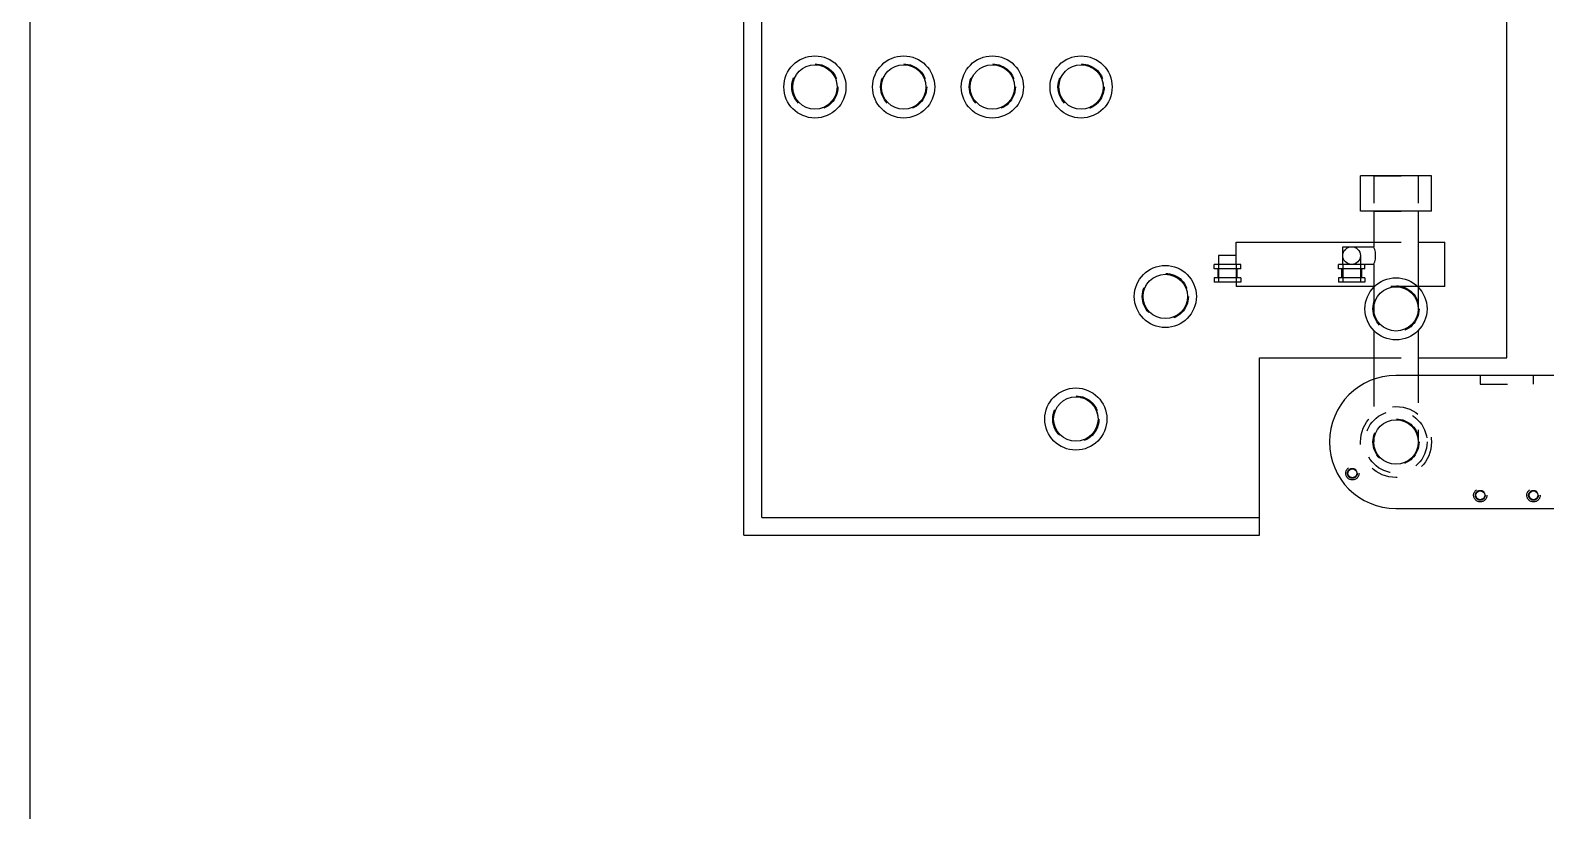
# Model space of a CAD drawing. Header units: inches. Extents: x 0 to 22, y 0 to 17.
# Drawn here: x 0 to 6.73, y 8.5 to 11.96 of the extents above; entities that cross this region are included whole.
import ezdxf

# ---------------------------------------------------------------- set-up
doc = ezdxf.new("R2010")
doc.units = ezdxf.units.IN
doc.header["$LTSCALE"] = 1.21
doc.header["$MEASUREMENT"] = 0
doc.linetypes.add('HIDDEN', pattern=[0.2, 0.1, -0.1])
doc.layers.get('0').update_dxf_attribs({"linetype": 'CONTINUOUS'})
doc.layers.add('02___PRT_ALL_AXES', color=7, linetype='CONTINUOUS')
doc.layers.add('DEFAULT_2', color=8, linetype='HIDDEN')

msp = doc.modelspace()

# ---------------------------------------------------------------- linework, layer by layer
at = {"color": 7, "linetype": 'Continuous'}
for p, q in [((0, 0), (0, 17)), ((3.2459, 9.8007), (3.2459, 14.8204)), ((3.1672, 9.722), (3.1672, 13.7377)), ((6.553, 10.5094), (6.553, 13.7377)), ((6.2183, 11.3165), (5.9034, 11.3165)), ((5.9034, 11.159), (5.9034, 11.3165)), ((6.2183, 11.159), (6.2183, 11.3165)), ((6.2183, 11.159), (5.9034, 11.159)), ((5.3522, 10.9621), (5.2735, 10.9621)), ((5.2735, 10.9621), (5.2735, 10.9228)), ((5.3522, 11.0212), (5.9624, 11.0212)), ((5.3522, 10.9228), (5.3522, 11.0212)), ((6.1593, 11.0212), (6.2774, 11.0212)), ((6.2774, 10.8244), (6.2774, 11.0212)), ((5.2538, 10.9031), (5.2538, 10.9228)), ((5.3719, 10.9031), (5.2538, 10.9031)), ((5.2695, 10.9031), (5.2695, 10.8637)), ((5.3561, 10.8637), (5.3561, 10.9031)), ((5.3719, 10.9031), (5.3719, 10.9228)), ((5.805, 10.9031), (5.805, 10.9228)), ((5.9231, 10.9031), (5.805, 10.9031)), ((5.8207, 10.8637), (5.8207, 10.9031)), ((5.9073, 10.9031), (5.9073, 10.8637)), ((5.9231, 10.9031), (5.9231, 10.9228)), ((5.3719, 10.8637), (5.2538, 10.8637)), ((5.2538, 10.8637), (5.2538, 10.844)), ((5.3522, 10.844), (5.3522, 10.8244)), ((5.3719, 10.8637), (5.3719, 10.844)), ((5.9231, 10.8637), (5.805, 10.8637)), ((5.805, 10.8637), (5.805, 10.844)), ((5.9231, 10.8637), (5.9231, 10.844)), ((5.9624, 10.8244), (5.3522, 10.8244)), ((6.2774, 10.8244), (6.1593, 10.8244)), ((5.4544, 10.5094), (5.9624, 10.5094)), ((5.4544, 9.722), (5.4544, 10.5094)), ((6.1593, 10.5094), (6.553, 10.5094)), ((7.0451, 10.4307), (6.0609, 10.4307)), ((6.0609, 9.8401), (7.0451, 9.8401)), ((3.2459, 9.8007), (5.4544, 9.8007)), ((3.1672, 9.722), (5.4544, 9.722))]:
    msp.add_line(p, q, dxfattribs=at)
for centre, radius in [((3.4821, 11.7102), 0.0984), ((3.8758, 11.7102), 0.0984), ((4.2695, 11.7102), 0.0984), ((4.6632, 11.7102), 0.0984), ((5.0372, 10.781), 0.0984), ((6.0609, 10.7259), 0.0984), ((4.64, 10.2372), 0.0984), ((6.0609, 10.1354), 0.0984), ((6.4349, 9.8992), 0.0197), ((6.6711, 9.8992), 0.0197)]:
    msp.add_circle(centre, radius, dxfattribs=at)
msp.add_arc((6.0609, 10.1354), 0.2953, 90, 270, dxfattribs=at)
at = {"layer": '02___PRT_ALL_AXES', "color": 8, "linetype": 'HIDDEN'}
for p, q in [((5.9624, 11.3165), (6.1593, 11.3165)), ((5.9624, 11.3165), (5.9624, 11.159)), ((6.1593, 11.3165), (6.1593, 11.159)), ((5.9624, 11.159), (6.1593, 11.159)), ((5.2735, 10.9228), (5.2735, 10.844)), ((5.3522, 10.9228), (5.3522, 10.844)), ((5.8246, 10.9228), (5.8246, 10.844)), ((5.9034, 10.9228), (5.9034, 10.844)), ((5.9624, 10.8222), (5.9624, 10.6297)), ((6.1593, 10.8222), (6.1593, 10.6297)), ((6.1593, 10.4307), (6.1593, 10.1354)), ((5.9624, 10.4135), (5.9624, 10.1354))]:
    msp.add_line(p, q, dxfattribs=at)
at = {"layer": '02___PRT_ALL_AXES', "color": 7, "linetype": 'Continuous'}
for p, q in [((5.9624, 11.159), (5.9624, 11.0015)), ((6.1593, 11.159), (6.1593, 10.8222)), ((5.8246, 11.0015), (5.9624, 11.0015)), ((5.8246, 10.9228), (5.8246, 11.0015)), ((5.9034, 10.9621), (5.9034, 10.9228)), ((5.3719, 10.9228), (5.2538, 10.9228)), ((5.9624, 10.9228), (5.805, 10.9228)), ((5.9624, 10.9228), (5.9624, 10.8222)), ((5.3719, 10.844), (5.2538, 10.844)), ((5.9231, 10.844), (5.805, 10.844)), ((5.9624, 10.6297), (5.9624, 10.4135)), ((6.1593, 10.6297), (6.1593, 10.4307))]:
    msp.add_line(p, q, dxfattribs=at)
for centre, radius in [((3.4821, 11.7102), 0.1378), ((3.8758, 11.7102), 0.1378), ((4.2695, 11.7102), 0.1378), ((4.6632, 11.7102), 0.1378), ((5.864, 10.9621), 0.0394), ((5.0372, 10.781), 0.1378), ((6.0609, 10.7259), 0.1378), ((6.0609, 10.7259), 0.0984), ((4.64, 10.2372), 0.1378), ((6.0609, 10.1354), 0.0984), ((5.8673, 9.9965), 0.0197)]:
    msp.add_circle(centre, radius, dxfattribs=at)
at = {"layer": '02___PRT_ALL_AXES', "color": 8, "linetype": 'HIDDEN'}
for centre, radius in [((3.4821, 11.7102), 0.0984), ((3.8758, 11.7102), 0.0984), ((4.2695, 11.7102), 0.0984), ((4.6632, 11.7102), 0.0984), ((5.0372, 10.781), 0.0984), ((4.64, 10.2372), 0.0984), ((6.0609, 10.1354), 0.1575), ((6.0609, 10.1354), 0.1378), ((6.0609, 10.1354), 0.1024), ((5.8673, 9.9965), 0.0295), ((6.4349, 9.8992), 0.0295), ((6.4349, 9.8992), 0.0217), ((6.6711, 9.8992), 0.0295)]:
    msp.add_circle(centre, radius, dxfattribs=at)
at = {"layer": '02___PRT_ALL_AXES', "color": 7, "linetype": 'Continuous'}
msp.add_open_spline([(5.9624, 10.9228), (5.964, 10.9266), (5.9668, 10.9345), (5.9698, 10.9477), (5.9711, 10.9621), (5.9698, 10.9766), (5.9668, 10.9898), (5.964, 10.9977), (5.9624, 11.0015)], degree=3, knots=[0, 0, 0, 0, 0.151076, 0.311844, 0.499959, 0.688086, 0.848886, 1, 1, 1, 1], dxfattribs=at)
at = {"layer": 'DEFAULT_2', "color": 8, "linetype": 'HIDDEN'}
for p, q in [((5.9624, 11.0212), (6.1593, 11.0212)), ((5.3522, 10.9228), (5.3522, 10.844)), ((6.1593, 10.8244), (5.9624, 10.8244)), ((5.9624, 10.5094), (6.1593, 10.5094)), ((6.4349, 10.4307), (6.4349, 10.3913)), ((6.6711, 10.3913), (6.6711, 10.4307)), ((6.4349, 10.3913), (6.6711, 10.3913))]:
    msp.add_line(p, q, dxfattribs=at)
for centre, radius in [((3.4821, 11.7102), 0.1024), ((3.8758, 11.7102), 0.1024), ((4.2695, 11.7102), 0.1024), ((4.6632, 11.7102), 0.1024), ((5.0372, 10.781), 0.1024), ((6.0609, 10.7259), 0.1024), ((4.64, 10.2372), 0.1024), ((6.0609, 10.1354), 0.1378), ((6.0609, 10.1354), 0.1024), ((5.8673, 9.9965), 0.0217), ((5.8673, 9.9965), 0.0197), ((6.4349, 9.8992), 0.0295), ((6.4349, 9.8992), 0.0217), ((6.6711, 9.8992), 0.0217)]:
    msp.add_circle(centre, radius, dxfattribs=at)

doc.saveas('drawing.dxf')
